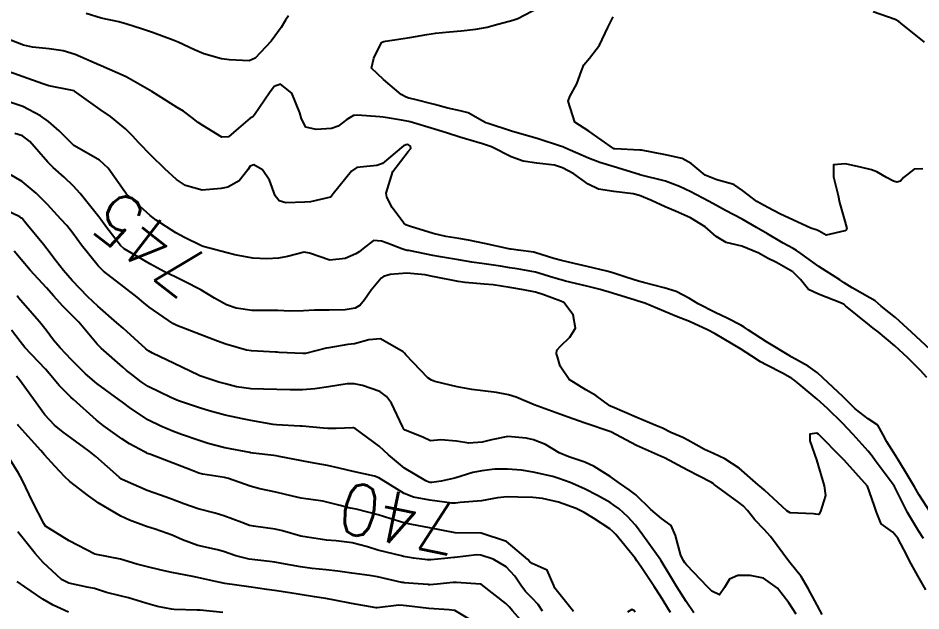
# Model space of a CAD drawing. Header units: metres. Extents: x 298520 to 308411, y 7433745 to 7450750.
# Drawn here: x 300045.1 to 300115.2, y 7449496.6 to 7449542.7 of the extents above; entities that cross this region are included whole.
import ezdxf
from ezdxf.enums import TextEntityAlignment as Align

# ---------------------------------------------------------------- set-up
doc = ezdxf.new("R2010")
doc.units = ezdxf.units.M
doc.header["$LTSCALE"] = 10
for name, color, linetype in [('Cotas', 45, 'Continuous'), ('Curvas de Nivel 1m', 11, 'Continuous'), ('Curvas de Nivel 5m', 15, 'Continuous')]:
    doc.layers.add(name, color=color, linetype=linetype)
doc.styles.add('Style-STANDARD', font='STANDARD.shx')

msp = doc.modelspace()

# ---------------------------------------------------------------- linework, layer by layer
at = {"layer": 'Curvas de Nivel 1m', "flags": 128}
for points, elevation in [([(300066.083, 7449542.874), (300065.862, 7449542.534), (300065.514, 7449541.979), (300064.73, 7449540.892), (300063.49, 7449539.592), (300063.02, 7449539.382), (300061.488, 7449539.463), (300060.886, 7449539.539), (300059.493, 7449539.91), (300058.777, 7449540.242), (300057.501, 7449540.835), (300057.121, 7449540.984), (300055.509, 7449541.57), (300054.654, 7449541.866), (300053.515, 7449542.238), (300052.887, 7449542.4), (300051.519, 7449542.692), (300050.346, 7449543.062)], 749), ([(300116.707, 7449516.268), (300115.233, 7449517.63), (300114.515, 7449518.297), (300113.254, 7449519.439), (300112.763, 7449519.822), (300112.153, 7449520.327), (300111.679, 7449520.746), (300111.269, 7449520.97), (300109.895, 7449521.735), (300109.281, 7449522.142), (300108.932, 7449522.364), (300107.298, 7449523.4), (300105.907, 7449524.401), (300105.567, 7449524.657), (300105.317, 7449524.797), (300104.531, 7449525.208), (300103.328, 7449525.927), (300102.467, 7449526.439), (300101.342, 7449527.074), (300100.058, 7449527.764), (300099.358, 7449528.13), (300098.72, 7449528.486), (300097.37, 7449529.203), (300096.477, 7449529.616), (300095.378, 7449530.03), (300093.406, 7449530.526), (300093.383, 7449530.535), (300093.331, 7449530.551), (300091.389, 7449531.153), (300090.285, 7449531.479), (300089.395, 7449531.807), (300087.57, 7449532.618), (300087.404, 7449532.69), (300087.298, 7449532.727), (300085.413, 7449533.34), (300084.393, 7449533.631), (300083.421, 7449533.904), (300081.604, 7449534.515), (300081.431, 7449534.573), (300081.18, 7449534.694), (300080.053, 7449535.325), (300079.441, 7449535.504), (300078.462, 7449535.711), (300077.445, 7449535.981), (300075.802, 7449536.404), (300075.45, 7449536.481), (300075.233, 7449536.546), (300074.845, 7449536.769), (300073.47, 7449537.928), (300072.531, 7449538.8), (300072.713, 7449539.576), (300073.324, 7449540.792), (300073.43, 7449540.865), (300073.504, 7449540.886), (300073.626, 7449540.91), (300075.507, 7449541.192), (300076.837, 7449541.419), (300077.511, 7449541.522), (300078.608, 7449541.633), (300079.513, 7449541.704), (300080.646, 7449541.834), (300081.516, 7449542.005), (300082.059, 7449542.143), (300083.522, 7449542.53), (300083.923, 7449542.664), (300085.536, 7449543.526)], 749), ([(300115.508, 7449540.822), (300113.685, 7449542.308), (300113.525, 7449542.424), (300113.247, 7449542.593), (300111.536, 7449543.189)], 751), ([(300115.696, 7449514.78), (300115.203, 7449515.324), (300114.223, 7449516.3), (300113.227, 7449517.23), (300111.925, 7449518.33), (300111.534, 7449518.624), (300111.248, 7449518.843), (300109.38, 7449520.359), (300109.264, 7449520.442), (300109.073, 7449520.553), (300107.272, 7449521.264), (300106.493, 7449521.61), (300105.889, 7449522.401), (300105.291, 7449522.982), (300104.015, 7449523.71), (300103.307, 7449524.045), (300102.652, 7449524.437), (300101.318, 7449524.971), (300100.115, 7449525.262), (300099.325, 7449525.731), (300098.471, 7449526.489), (300097.343, 7449527.181), (300096.158, 7449527.711), (300095.355, 7449528.032), (300094.308, 7449528.541), (300093.367, 7449528.914), (300092.879, 7449529.043), (300091.37, 7449529.233), (300090.185, 7449529.402), (300089.375, 7449529.788), (300088.272, 7449530.611), (300087.387, 7449531.071), (300086.753, 7449531.263), (300085.391, 7449531.417), (300084.313, 7449531.577), (300083.395, 7449531.925), (300081.872, 7449532.685), (300081.405, 7449532.853), (300081.172, 7449532.928), (300079.414, 7449533.456), (300078.366, 7449533.783), (300077.423, 7449534.077), (300075.544, 7449534.647), (300075.432, 7449534.671), (300074.87, 7449534.768), (300073.617, 7449534.97), (300073.435, 7449535.005), (300073.197, 7449535.03), (300071.436, 7449535.145), (300071.126, 7449535.123), (300070.616, 7449534.818), (300069.937, 7449534.313), (300069.422, 7449534.117), (300068.236, 7449534.037), (300067.426, 7449534.217), (300067.107, 7449534.863), (300066.967, 7449535.335), (300066.354, 7449536.871), (300065.463, 7449537.562), (300064.969, 7449537.379), (300064.617, 7449536.893), (300063.436, 7449535.171), (300063.307, 7449535.038), (300063.118, 7449534.913), (300062.202, 7449534.145), (300061.418, 7449533.468), (300060.893, 7449533.46), (300059.427, 7449534.351), (300059.064, 7449534.59), (300058.583, 7449534.963), (300057.92, 7449535.455), (300057.441, 7449535.762), (300055.453, 7449537), (300053.469, 7449538.132), (300051.533, 7449538.999), (300051.482, 7449539.017), (300051.402, 7449539.051), (300049.491, 7449539.86), (300048.56, 7449540.151), (300047.495, 7449540.314), (300046.175, 7449540.435), (300045.498, 7449540.597), (300044.095, 7449541.134)], 748), ([(300115.989, 7449504.281), (300115.087, 7449505.703), (300114.746, 7449506.293), (300114.2, 7449507.205), (300113.517, 7449508.306), (300113.129, 7449508.928), (300112.592, 7449509.772), (300112.309, 7449510.323), (300111.891, 7449511.07), (300111.155, 7449511.563), (300110.129, 7449512.35), (300109.177, 7449513.295), (300108.037, 7449514.372), (300107.2, 7449515.133), (300106.484, 7449515.669), (300105.212, 7449516.366), (300105.129, 7449516.411), (300103.23, 7449517.551), (300101.849, 7449518.451), (300101.491, 7449518.702), (300101.247, 7449518.851), (300100.182, 7449519.396), (300099.256, 7449519.816), (300097.92, 7449520.493), (300097.267, 7449520.91), (300096.215, 7449521.459), (300095.275, 7449521.747), (300093.667, 7449522.158), (300093.28, 7449522.271), (300092.381, 7449522.559), (300091.288, 7449522.913), (300090.825, 7449523.041), (300089.295, 7449523.408), (300088.281, 7449523.627), (300087.302, 7449523.859), (300086.71, 7449524.032), (300085.311, 7449524.475), (300085.164, 7449524.504), (300083.943, 7449524.664), (300083.39, 7449524.746), (300083.314, 7449524.758), (300083.209, 7449524.776), (300081.318, 7449525.2), (300080.066, 7449525.454), (300079.321, 7449525.573), (300078.321, 7449525.732), (300077.325, 7449525.961), (300075.575, 7449526.513), (300075.331, 7449526.588), (300075.209, 7449526.639), (300075.052, 7449526.764), (300074.14, 7449527.989), (300073.726, 7449528.785), (300073.671, 7449529.09), (300074.189, 7449530.778), (300075.399, 7449532.328), (300075.602, 7449532.557), (300075.572, 7449532.758), (300075.404, 7449532.859), (300075.297, 7449532.869), (300075.027, 7449532.766), (300073.389, 7449531.407), (300072.939, 7449531.243), (300071.386, 7449531.084), (300070.972, 7449530.816), (300069.563, 7449529.036), (300069.413, 7449528.839), (300069.392, 7449528.81), (300069.362, 7449528.791), (300067.788, 7449528.424), (300067.356, 7449528.39), (300065.88, 7449528.35), (300065.357, 7449528.499), (300065.053, 7449528.885), (300064.601, 7449530.117), (300064.066, 7449530.9), (300063.389, 7449531.299), (300063.115, 7449531.185), (300062.915, 7449530.915), (300062.239, 7449530.056), (300061.369, 7449529.555), (300060.856, 7449529.448), (300059.367, 7449529.342), (300058.086, 7449529.685), (300057.375, 7449530.163), (300056.464, 7449530.989), (300055.398, 7449532.036), (300054.454, 7449533.014), (300053.951, 7449533.555), (300053.423, 7449534.088), (300052.251, 7449535.042), (300051.438, 7449535.604), (300049.624, 7449536.896), (300049.452, 7449537.022), (300049.419, 7449537.037), (300049.307, 7449537.072), (300047.458, 7449537.438), (300046.987, 7449537.578), (300045.468, 7449538.142), (300043.929, 7449538.683)], 747), ([(300115.436, 7449502.286), (300115.059, 7449502.863), (300114.195, 7449504.299), (300113.289, 7449506.109), (300113.189, 7449506.309), (300113.095, 7449506.456), (300111.686, 7449508.332), (300111.448, 7449508.657), (300111.13, 7449509.052), (300109.987, 7449510.352), (300109.152, 7449511.226), (300107.971, 7449512.372), (300107.174, 7449513.093), (300105.619, 7449514.404), (300105.374, 7449514.587), (300105.196, 7449514.703), (300104.536, 7449515.08), (300103.206, 7449515.774), (300102.777, 7449516.005), (300102.101, 7449516.447), (300101.221, 7449517.01), (300099.94, 7449517.766), (300099.238, 7449518.17), (300098.658, 7449518.486), (300097.249, 7449519.122), (300096.252, 7449519.514), (300095.257, 7449519.939), (300093.787, 7449520.545), (300093.265, 7449520.718), (300093.023, 7449520.794), (300091.271, 7449521.336), (300090.304, 7449521.615), (300089.276, 7449521.881), (300087.622, 7449522.274), (300087.28, 7449522.353), (300087.073, 7449522.415), (300086.385, 7449522.634), (300085.54, 7449522.891), (300085.296, 7449522.953), (300083.847, 7449523.213), (300083.299, 7449523.297), (300082.56, 7449523.417), (300081.302, 7449523.61), (300080.346, 7449523.747), (300079.305, 7449523.912), (300077.9, 7449524.141), (300077.308, 7449524.246), (300075.434, 7449524.636), (300075.312, 7449524.65), (300075.213, 7449524.663), (300074.887, 7449524.766), (300073.743, 7449525.209), (300073.319, 7449525.375), (300072.702, 7449525.414), (300071.881, 7449524.804), (300071.569, 7449524.549), (300071.309, 7449524.388), (300070.496, 7449524.014), (300069.303, 7449523.893), (300067.72, 7449524.444), (300067.31, 7449524.519), (300066.006, 7449524.172), (300065.305, 7449524.039), (300064.396, 7449523.986), (300063.304, 7449524.041), (300061.921, 7449524.309), (300061.308, 7449524.472), (300059.46, 7449524.949), (300059.314, 7449525.008), (300057.997, 7449525.647), (300057.323, 7449526.007), (300055.808, 7449526.995), (300055.339, 7449527.375), (300053.503, 7449529.028), (300053.435, 7449529.1), (300053.365, 7449529.196), (300052.067, 7449531.043), (300051.392, 7449531.673), (300049.994, 7449532.474), (300049.409, 7449532.813), (300049.111, 7449533.075), (300048.266, 7449533.932), (300047.429, 7449534.674), (300046.819, 7449535.106), (300045.44, 7449535.833), (300044.415, 7449536.159)], 746), ([(300107.576, 7449496.381), (300106.988, 7449497.422), (300106.467, 7449498.388), (300105.926, 7449499.311), (300105.049, 7449500.41), (300105.023, 7449500.445), (300103.554, 7449502.425), (300103.058, 7449502.985), (300102.337, 7449503.712), (300101.751, 7449504.45), (300101.421, 7449504.799), (300101.079, 7449505.066), (300099.177, 7449506.479), (300099.094, 7449506.539), (300098.964, 7449506.612), (300097.109, 7449507.583), (300095.304, 7449508.527), (300095.183, 7449508.588), (300095.124, 7449508.613), (300094.99, 7449508.665), (300093.132, 7449509.493), (300091.143, 7449510.57), (300089.152, 7449511.234), (300088.192, 7449511.575), (300087.163, 7449511.942), (300085.173, 7449512.65), (300083.774, 7449513.259), (300083.181, 7449513.441), (300082.243, 7449513.619), (300081.184, 7449513.755), (300080.324, 7449513.843), (300079.186, 7449514.052), (300077.447, 7449514.481), (300077.191, 7449514.568), (300076.927, 7449514.743), (300075.211, 7449516.551), (300075.109, 7449516.659), (300075.001, 7449516.763), (300073.228, 7449517.781), (300072.332, 7449517.694), (300071.222, 7449517.406), (300070.704, 7449517.334), (300069.217, 7449517.089), (300069.01, 7449517.048), (300068.222, 7449516.85), (300067.418, 7449516.651), (300067.211, 7449516.631), (300065.358, 7449516.732), (300065.211, 7449516.736), (300065.066, 7449516.737), (300063.212, 7449516.847), (300062.818, 7449516.914), (300061.219, 7449517.362), (300060.563, 7449517.597), (300059.231, 7449518.127), (300057.396, 7449518.823), (300057.242, 7449518.89), (300057.082, 7449518.982), (300055.255, 7449520.235), (300054.832, 7449520.579), (300054.31, 7449521.014), (300053.275, 7449521.813), (300051.71, 7449523.046), (300051.297, 7449523.452), (300049.999, 7449525.063), (300049.322, 7449525.987), (300048.845, 7449526.594), (300048.401, 7449527.084), (300047.35, 7449528.209), (300046.484, 7449529.109), (300045.372, 7449530.004), (300043.383, 7449531.14)], 744), ([(300105.548, 7449496.404), (300104.986, 7449497.289), (300104.083, 7449498.419), (300103.011, 7449499.203), (300101.964, 7449499.397), (300101.012, 7449499.39), (300100.353, 7449499.123), (300099.978, 7449498.47), (300099.574, 7449497.895), (300098.998, 7449498.179), (300098.689, 7449498.483), (300097.02, 7449500.216), (300096.902, 7449500.382), (300096.826, 7449500.503), (300096.592, 7449500.944), (300096.165, 7449502.513), (300095.827, 7449503.285), (300095.066, 7449503.84), (300094.26, 7449504.538), (300093.084, 7449505.667), (300092.573, 7449506.043), (300091.814, 7449506.563), (300091.101, 7449507.079), (300089.836, 7449507.866), (300089.117, 7449508.196), (300087.866, 7449508.613), (300087.126, 7449508.921), (300086.069, 7449509.573), (300085.136, 7449509.931), (300084.546, 7449510.065), (300083.138, 7449510.196), (300081.876, 7449509.942), (300081.134, 7449509.768), (300080.115, 7449509.688), (300079.134, 7449509.831), (300077.924, 7449509.944), (300077.134, 7449509.861), (300076.532, 7449510.144), (300075.142, 7449510.679), (300075.052, 7449510.771), (300074.951, 7449510.967), (300074.103, 7449512.776), (300073.711, 7449513.315), (300073.182, 7449513.683), (300071.841, 7449514.149), (300071.188, 7449514.284), (300070.651, 7449514.282), (300069.185, 7449514.046), (300068.139, 7449513.895), (300067.183, 7449513.823), (300066.224, 7449513.828), (300065.183, 7449513.86), (300064.149, 7449513.862), (300063.183, 7449513.894), (300062.046, 7449514.06), (300061.186, 7449514.278), (300060.679, 7449514.429), (300059.192, 7449514.915), (300059.081, 7449514.961), (300057.202, 7449515.868), (300055.527, 7449516.679), (300055.211, 7449516.842), (300055.113, 7449516.903), (300054.986, 7449517.003), (300053.237, 7449518.604), (300052.752, 7449519.035), (300051.256, 7449520.317), (300050.486, 7449521.058), (300049.282, 7449522.323), (300048.603, 7449523.08), (300048.027, 7449523.816), (300047.31, 7449524.773), (300047.052, 7449525.103), (300045.678, 7449526.768), (300045.386, 7449527.119), (300045.334, 7449527.167), (300045.194, 7449527.262), (300043.348, 7449528.145)], 743), ([(300097.579, 7449496.494), (300096.986, 7449497.381), (300096.269, 7449498.511), (300095.797, 7449499.304), (300095.056, 7449500.53), (300095.024, 7449500.585), (300093.639, 7449502.544), (300093.06, 7449503.303), (300092.465, 7449503.957), (300091.776, 7449504.569), (300091.372, 7449504.871), (300091.078, 7449505.059), (300090.109, 7449505.61), (300089.088, 7449506.139), (300087.97, 7449506.611), (300087.098, 7449506.936), (300086.644, 7449507.082), (300085.105, 7449507.434), (300084.196, 7449507.569), (300083.108, 7449507.667), (300082.135, 7449507.653), (300081.106, 7449507.538), (300080.409, 7449507.394), (300079.097, 7449506.986), (300078.891, 7449506.927), (300077.959, 7449506.731), (300077.217, 7449506.613), (300077.092, 7449506.616), (300076.992, 7449506.641), (300076.763, 7449506.745), (300075.107, 7449507.728), (300073.848, 7449508.783), (300073.13, 7449509.455), (300071.255, 7449510.809), (300071.144, 7449510.866), (300071.075, 7449510.88), (300069.803, 7449510.83), (300069.143, 7449510.824), (300068.8, 7449510.843), (300067.145, 7449510.992), (300067.004, 7449511.002), (300065.146, 7449511.109), (300064.892, 7449511.138), (300063.151, 7449511.451), (300062.497, 7449511.573), (300061.157, 7449511.857), (300059.927, 7449512.183), (300059.165, 7449512.418), (300057.539, 7449512.976), (300057.174, 7449513.121), (300056.928, 7449513.23), (300055.184, 7449514.092), (300054.634, 7449514.455), (300053.912, 7449515.019), (300053.504, 7449515.333), (300053.198, 7449515.576), (300051.535, 7449517.047), (300051.226, 7449517.368), (300049.777, 7449519.065), (300049.248, 7449519.609), (300048.51, 7449520.336), (300047.848, 7449521.091), (300047.272, 7449521.732), (300046.015, 7449523.113), (300045.301, 7449523.948), (300044.766, 7449524.586)], 742), ([(300095.772, 7449496.518), (300094.992, 7449497.801), (300094.499, 7449498.535), (300093.473, 7449500.091), (300093.169, 7449500.549), (300093.026, 7449500.745), (300091.531, 7449502.573), (300091.301, 7449502.821), (300091.057, 7449503.023), (300089.801, 7449503.857), (300089.07, 7449504.3), (300088.442, 7449504.606), (300087.078, 7449505.083), (300085.816, 7449505.375), (300085.081, 7449505.452), (300083.902, 7449505.482), (300083.081, 7449505.504), (300082.336, 7449505.422), (300081.078, 7449505.19), (300079.44, 7449505.078), (300079.076, 7449505.017), (300078.789, 7449505.009), (300077.078, 7449505.245), (300075.805, 7449505.484), (300075.083, 7449505.771), (300073.445, 7449506.786), (300073.096, 7449506.995), (300072.769, 7449507.122), (300071.103, 7449507.472), (300070.023, 7449507.738), (300069.114, 7449507.935), (300067.793, 7449508.176), (300067.117, 7449508.306), (300065.353, 7449508.645), (300065.121, 7449508.683), (300064.947, 7449508.708), (300063.334, 7449508.907), (300063.147, 7449508.934), (300063.123, 7449508.935), (300063.089, 7449508.945), (300061.127, 7449509.326), (300059.836, 7449509.656), (300059.132, 7449509.874), (300057.766, 7449510.344), (300057.139, 7449510.586), (300056.164, 7449510.99), (300055.15, 7449511.504), (300053.727, 7449512.459), (300053.17, 7449512.863), (300052.925, 7449513.032), (300051.185, 7449514.301), (300050.313, 7449515.059), (300049.209, 7449516.141), (300048.332, 7449517.083), (300047.829, 7449517.691), (300047.237, 7449518.465), (300046.725, 7449519.105), (300045.26, 7449520.793), (300045.11, 7449520.971), (300044.983, 7449521.124)], 741), ([(300085.824, 7449496.637), (300085.496, 7449497.15), (300084.993, 7449497.669), (300084.503, 7449498.16), (300084.147, 7449498.659), (300083.688, 7449499.341), (300083.017, 7449500.078), (300081.995, 7449500.68), (300081.027, 7449500.985), (300080.714, 7449501.008), (300079.024, 7449500.809), (300078.944, 7449500.801), (300078.231, 7449500.728), (300077.142, 7449500.618), (300077.022, 7449500.613), (300076.9, 7449500.62), (300075.808, 7449500.758), (300075.025, 7449500.887), (300074.881, 7449500.915), (300073.032, 7449501.374), (300072.214, 7449501.619), (300071.04, 7449501.93), (300069.79, 7449502.08), (300069.043, 7449502.152), (300067.535, 7449502.365), (300067.047, 7449502.461), (300065.61, 7449502.874), (300065.054, 7449503.001), (300063.376, 7449503.225), (300063.057, 7449503.294), (300062.468, 7449503.506), (300061.064, 7449504.046), (300060.376, 7449504.25), (300059.069, 7449504.588), (300057.937, 7449504.971), (300057.078, 7449505.311), (300056.585, 7449505.48), (300055.088, 7449506), (300053.381, 7449506.743), (300053.101, 7449506.895), (300052.924, 7449507.032), (300051.119, 7449508.635), (300050.6, 7449509.055), (300049.133, 7449510.111), (300048.58, 7449510.521), (300047.888, 7449511.089), (300047.155, 7449511.888), (300046.263, 7449513.109), (300045.188, 7449514.596), (300044.941, 7449514.875)], 739), ([(300084.958, 7449495.018), (300083.489, 7449496.665), (300083.256, 7449496.938), (300082.989, 7449497.232), (300081.088, 7449498.689), (300081.003, 7449498.719), (300079.152, 7449498.865), (300079.004, 7449498.857), (300078.879, 7449498.846), (300077.636, 7449498.734), (300077.059, 7449498.683), (300077.002, 7449498.685), (300076.949, 7449498.688), (300076.158, 7449498.753), (300075.077, 7449498.842), (300075.004, 7449498.851), (300074.907, 7449498.868), (300073.008, 7449499.294), (300072.393, 7449499.412), (300071.011, 7449499.577), (300069.912, 7449499.727), (300069.013, 7449499.841), (300067.912, 7449499.953), (300067.015, 7449500.075), (300065.56, 7449500.332), (300065.018, 7449500.427), (300064.614, 7449500.481), (300063.02, 7449500.666), (300061.983, 7449500.92), (300061.028, 7449501.269), (300060.57, 7449501.397), (300059.034, 7449501.718), (300057.84, 7449502.173), (300057.046, 7449502.529), (300055.73, 7449502.993), (300055.055, 7449503.211), (300053.731, 7449503.691), (300053.063, 7449504.008), (300051.279, 7449505.048), (300051.075, 7449505.191), (300050.548, 7449505.588), (300049.098, 7449506.711), (300048.696, 7449507.076), (300047.912, 7449507.889), (300047.12, 7449508.761), (300046.822, 7449509.103), (300045.141, 7449510.965), (300045.071, 7449511.05), (300045.023, 7449511.122)], 738), ([(300080.965, 7449495.511), (300079.024, 7449496.678), (300078.982, 7449496.686), (300078.561, 7449496.724), (300076.984, 7449496.847), (300075.262, 7449497.042), (300074.986, 7449497.082), (300074.664, 7449497.095), (300072.984, 7449496.876), (300072.896, 7449496.879), (300070.987, 7449497.219), (300069.65, 7449497.49), (300068.991, 7449497.607), (300068.105, 7449497.736), (300066.994, 7449497.923), (300066.189, 7449498.066), (300064.996, 7449498.231), (300064.412, 7449498.304), (300062.999, 7449498.512), (300061.141, 7449498.79), (300061.002, 7449498.807), (300060.896, 7449498.825), (300060.421, 7449498.939), (300059.248, 7449499.199), (300059.006, 7449499.25), (300058.642, 7449499.328), (300057.009, 7449499.629), (300056.194, 7449499.806), (300055.014, 7449500.089), (300054.29, 7449500.285), (300053.019, 7449500.66), (300051.023, 7449501.05), (300049.038, 7449502.08), (300047.412, 7449503.096), (300047.2, 7449503.243), (300047.056, 7449503.44), (300046.225, 7449505.108), (300045.385, 7449506.831), (300045.235, 7449507.119), (300045.105, 7449507.348), (300044.422, 7449508.437)], 737), ([(300060.977, 7449496.535), (300059.231, 7449496.704), (300058.979, 7449496.716), (300057.207, 7449496.75), (300056.98, 7449496.777), (300055.906, 7449496.991), (300054.985, 7449497.246), (300053.637, 7449497.668), (300052.991, 7449497.82), (300051.949, 7449498.085), (300050.996, 7449498.383), (300050.445, 7449498.506), (300049, 7449498.8), (300048.446, 7449499.086), (300047.016, 7449500.418), (300046.391, 7449501.106), (300045.048, 7449502.801)], 736)]:
    msp.add_lwpolyline(points, dxfattribs=dict(at, elevation=elevation))
at = {"layer": 'Curvas de Nivel 5m', "flags": 128}
for points, elevation in [([(300115.39, 7449530.991), (300114.73, 7449530.956), (300113.889, 7449530.305), (300113.649, 7449530.038), (300113.379, 7449529.949), (300113.101, 7449530.035), (300112.573, 7449530.322), (300111.81, 7449530.757), (300111.389, 7449530.923), (300110.644, 7449531.094), (300109.393, 7449531.381), (300108.451, 7449531.31), (300108.447, 7449530.369), (300108.821, 7449528.913), (300108.921, 7449528.364), (300109.341, 7449526.924), (300109.472, 7449526.359), (300109.442, 7449526.249), (300109.331, 7449526.17), (300107.873, 7449525.829), (300107.331, 7449526.143), (300107.168, 7449526.219), (300106.687, 7449526.39), (300105.342, 7449526.994), (300104.265, 7449527.505), (300103.356, 7449527.978), (300102.476, 7449528.439), (300101.372, 7449529.309), (300100.689, 7449529.774), (300099.379, 7449530.129), (300098.484, 7449530.489), (300097.392, 7449531.392), (300096.681, 7449531.796), (300095.398, 7449532.076), (300093.524, 7449532.426), (300093.402, 7449532.445), (300091.438, 7449532.534), (300091.403, 7449532.543), (300091.38, 7449532.548), (300091.343, 7449532.571), (300089.423, 7449533.917), (300088.354, 7449534.611), (300087.819, 7449536.246), (300087.95, 7449536.615), (300088.491, 7449537.586), (300088.867, 7449538.606), (300089.034, 7449539.058), (300089.493, 7449539.586), (300090.269, 7449540.589), (300090.903, 7449541.966), (300091.205, 7449542.575), (300091.31, 7449542.79)], 750), ([(300115.631, 7449498.284), (300115.014, 7449499.383), (300114.475, 7449500.295), (300113.92, 7449501.421), (300113.436, 7449502.306), (300113.057, 7449502.761), (300112.146, 7449503.406), (300111.794, 7449504.329), (300111.599, 7449504.853), (300111.093, 7449506.34), (300109.267, 7449508.359), (300109.124, 7449508.509), (300107.272, 7449510.379), (300107.144, 7449510.443), (300106.598, 7449510.388), (300106.614, 7449509.865), (300107.123, 7449508.38), (300107.72, 7449506.374), (300107.835, 7449505.623), (300107.449, 7449504.376), (300107.308, 7449504.14), (300107.071, 7449504.17), (300106.882, 7449504.194), (300105.071, 7449504.263), (300104.818, 7449504.413), (300103.089, 7449506.031), (300102.871, 7449506.213), (300102.601, 7449506.437), (300101.112, 7449507.747), (300100, 7449508.471), (300099.127, 7449508.871), (300098.43, 7449509.187), (300097.137, 7449509.915), (300096.744, 7449510.111), (300095.808, 7449510.52), (300095.147, 7449510.835), (300094.627, 7449511.059), (300093.16, 7449511.685), (300091.246, 7449512.495), (300091.172, 7449512.523), (300091.066, 7449512.572), (300089.984, 7449513.391), (300089.185, 7449513.818), (300087.894, 7449514.613), (300087.203, 7449515.65), (300086.984, 7449516.397), (300086.928, 7449516.624), (300086.951, 7449516.89), (300087.222, 7449517.206), (300087.941, 7449517.904), (300088.405, 7449518.608), (300088.206, 7449519.658), (300087.474, 7449520.618), (300087.264, 7449520.711), (300085.854, 7449521.227), (300085.274, 7449521.4), (300084.343, 7449521.594), (300083.28, 7449521.78), (300081.992, 7449521.973), (300081.283, 7449522.041), (300079.828, 7449522.168), (300079.286, 7449522.24), (300077.44, 7449522.59), (300077.291, 7449522.625), (300076.702, 7449522.746), (300075.294, 7449522.886), (300073.997, 7449522.779), (300073.457, 7449522.621), (300073.289, 7449522.5), (300072.508, 7449521.564), (300071.993, 7449520.803), (300071.661, 7449520.404), (300071.257, 7449520.176), (300070.478, 7449520.045), (300069.255, 7449520.019), (300068.1, 7449520.006), (300067.254, 7449519.947), (300066.189, 7449519.935), (300065.254, 7449519.987), (300064.337, 7449519.977), (300063.254, 7449519.975), (300062.023, 7449520.154), (300061.258, 7449520.424), (300060.327, 7449520.939), (300059.272, 7449521.588), (300058.008, 7449522.243), (300057.287, 7449522.59), (300056.445, 7449522.988), (300055.299, 7449523.603), (300054.424, 7449524.133), (300053.31, 7449524.777), (300053.016, 7449525.033), (300051.959, 7449526.411), (300051.489, 7449527.048), (300051.336, 7449527.251), (300049.892, 7449529.065), (300049.369, 7449529.64), (300048.636, 7449530.341), (300047.803, 7449531.094), (300047.389, 7449531.517), (300045.989, 7449533.114), (300045.417, 7449533.545), (300044.818, 7449533.727)], 745), ([(300088.227, 7449496.607), (300086.998, 7449498.147), (300086.794, 7449498.417), (300086.702, 7449498.625), (300086.199, 7449499.817), (300085.02, 7449500.324), (300084.838, 7449500.469), (300084.69, 7449500.653), (300083.043, 7449502.038), (300081.053, 7449502.69), (300079.053, 7449502.72), (300077.057, 7449503.099), (300075.66, 7449503.363), (300075.06, 7449503.501), (300074.031, 7449503.812), (300073.066, 7449504.11), (300071.335, 7449504.543), (300071.071, 7449504.594), (300070.881, 7449504.623), (300070.102, 7449504.825), (300069.281, 7449505.043), (300069.077, 7449505.103), (300068.748, 7449505.174), (300067.081, 7449505.412), (300066.384, 7449505.567), (300065.088, 7449505.879), (300063.864, 7449506.126), (300063.094, 7449506.346), (300061.42, 7449506.927), (300061.104, 7449507.004), (300059.427, 7449507.276), (300059.107, 7449507.36), (300058.47, 7449507.605), (300057.114, 7449508.124), (300055.303, 7449508.816), (300055.122, 7449508.886), (300055.043, 7449508.922), (300054.895, 7449509.003), (300053.738, 7449509.629), (300053.133, 7449510.019), (300051.692, 7449511.045), (300051.149, 7449511.467), (300049.362, 7449513.068), (300049.175, 7449513.243), (300048.262, 7449514.162), (300047.477, 7449515.096), (300047.198, 7449515.417), (300045.589, 7449517.116), (300045.227, 7449517.566), (300044.557, 7449518.451)], 740), ([(300048.975, 7449496.551), (300047.788, 7449497.092), (300046.987, 7449497.555), (300045.586, 7449498.525), (300045.001, 7449498.941)], 735), ([(300093.023, 7449496.549), (300092.975, 7449496.659), (300092.773, 7449496.756), (300092.438, 7449496.558)], 740)]:
    msp.add_lwpolyline(points, dxfattribs=dict(at, elevation=elevation))

# ---------------------------------------------------------------- texts
at = {"layer": 'Cotas', "style": 'Style-STANDARD'}
for s, rotation, p in [('745', 142.36659, (300055.29, 7449525.128, 745)), ('740', 168.28341, (300074.686, 7449503.838, 740))]:
    msp.add_text(s, height=4, rotation=rotation, dxfattribs=at).set_placement(p, align=Align.MIDDLE_CENTER)

doc.saveas('drawing.dxf')
